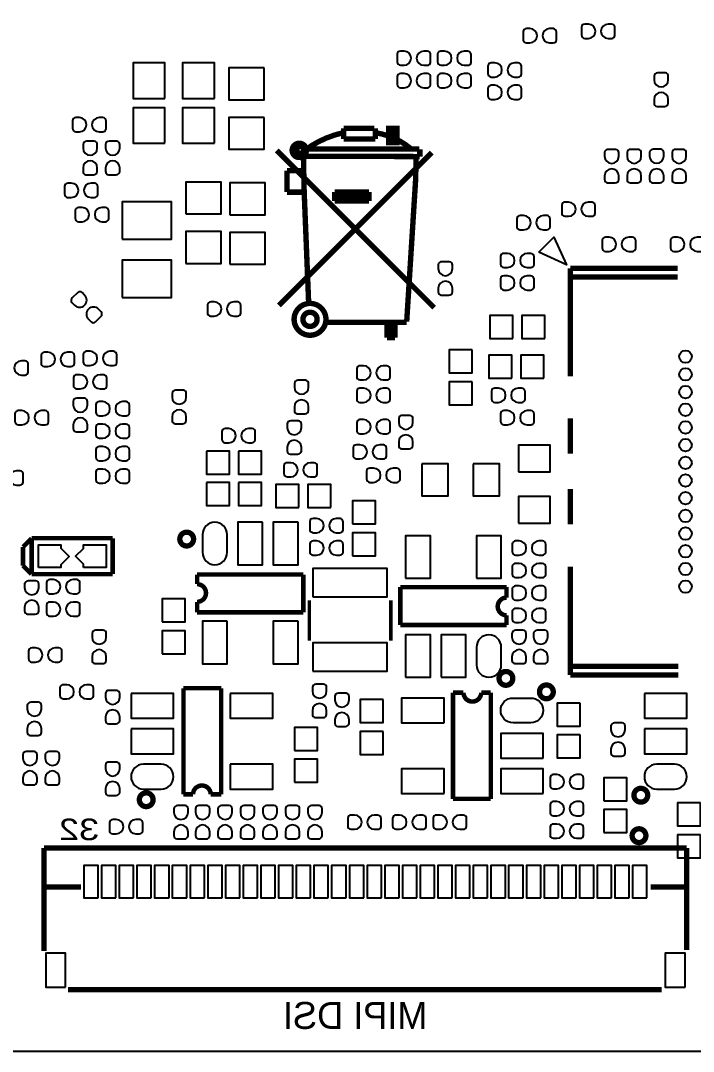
# Model space of a CAD drawing. Extents: x -0.2 to 92.2, y 0 to 62.
# Drawn here: x 40.96 to 59.96, y 0 to 29.13 of the extents above; entities that cross this region are included whole.
import ezdxf

# ---------------------------------------------------------------- set-up
doc = ezdxf.new("R2010")
doc.units = 0
doc.header["$MEASUREMENT"] = 0
for name, color, linetype in [('BG_OUTLINE', 3, 'CONTINUOUS'), ('BG_SILKSCREEN_BOTTOM', 2, 'CONTINUOUS'), ('PG_SILKSCREEN_BOTTOM', 5, 'CONTINUOUS'), ('PIN_SOLDERMASK_BOTTOM', 6, 'CONTINUOUS')]:
    doc.layers.add(name, color=color, linetype=linetype)

msp = doc.modelspace()

# ---------------------------------------------------------------- linework, layer by layer
at = {"layer": 'BG_OUTLINE'}
msp.add_lwpolyline([(90.8303, 0), (1.155, 0, -0.414213), (0, 1.155), (0, 60.6286, -0.414205), (1.3714, 62), (55.2054, 62), (55.2054, 60), (57.0054, 60), (57.0054, 53.674), (56.9081, 53.674, 0.802556), (56.9081, 51.894), (71.1086, 51.894, 0.760425)], format="xyb", dxfattribs=at)
at = {"layer": 'PG_SILKSCREEN_BOTTOM'}
for points, const_width in [([(48.9712, 25.4508, -0.107965), (50.0634, 25.9588)], 0.1524), ([(51.0032, 25.9588, -0.136779), (51.9938, 25.5016)], 0.1524), ([(48.9204, 25.5016), (48.9204, 25.527, 1), (48.768, 25.527), (48.768, 25.4254, 1), (48.8696, 25.4254), (48.8696, 25.4508)], 0.1524), ([(45.9473, 13.2039, -1.000018), (45.9473, 12.704)], 0.127), ([(54.6875, 12.3231, -1.000018), (54.6875, 12.823)], 0.127), ([(53.9709, 10.1359, -1.000018), (53.471, 10.1359)], 0.127), ([(45.8317, 7.2631, -1.000018), (46.3316, 7.2631)], 0.127)]:
    msp.add_lwpolyline(points, format="xyb", dxfattribs=dict(at, const_width=const_width))
for points, const_width in [([(50.9524, 26.0858), (50.0888, 26.0858)], 0.1524), ([(50.0888, 25.781), (50.0888, 26.0858)], 0.1524), ([(50.9778, 25.781), (50.9778, 26.0858)], 0.1524), ([(51.4604, 26.0858), (51.4858, 26.0858), (51.4858, 25.7302)], 0.1524), ([(50.0888, 25.781), (50.9778, 25.781)], 0.1524), ([(48.1965, 25.4635), (52.6415, 21.0185)], 0.1524), ([(48.26, 21.082), (52.578, 25.4)], 0.1524), ([(48.9458, 25.5016), (48.9712, 24.2824)], 0.1524), ([(48.9712, 25.2984), (52.2376, 25.2882)], 0.1524), ([(49.022, 25.5016), (52.2224, 25.5016)], 0.1524), ([(52.131, 25.2882), (52.1208, 24.6634)], 0.1524), ([(52.2376, 25.4889), (52.2376, 25.2882)], 0.1524), ([(48.4886, 24.892), (48.9458, 24.892)], 0.1524), ([(48.4886, 24.2824), (48.4886, 24.892)], 0.1524), ([(52.1208, 24.6634), (51.8668, 20.6248)], 0.1524), ([(48.4886, 24.2824), (48.9712, 24.2824)], 0.1524), ([(48.9712, 24.2824), (49.0982, 21.1328)], 0.1524), ([(49.8348, 24.2824), (49.8348, 24.0284)], 0.1524), ([(49.8348, 24.2824), (50.8, 24.2824)], 0.1524), ([(49.8348, 24.1554), (50.8, 24.1554)], 0.1524), ([(50.8, 24.2824), (50.8, 24.0284)], 0.1524), ([(49.8348, 24.0284), (50.8, 24.0284)], 0.1524), ([(56.492, 22.133), (56.992, 22.133)], 0.152), ([(56.492, 22.133), (56.492, 19.081)], 0.152), ([(56.992, 22.133), (59.517, 22.133)], 0.152), ([(56.492, 21.883), (56.992, 21.883)], 0.152), ([(56.992, 21.883), (59.517, 21.883)], 0.152), ([(51.8668, 20.5994), (49.6062, 20.5994)], 0.1524), ([(51.308, 20.5994), (51.308, 20.1676)], 0.1524), ([(51.435, 20.5994), (51.435, 20.1676)], 0.1524), ([(51.7652, 20.5994), (51.5366, 20.5994)], 0.1524), ([(51.5366, 20.5994), (51.5366, 20.1676)], 0.1524), ([(51.5366, 20.1676), (51.308, 20.1676)], 0.1524), ([(56.492, 17.891), (56.492, 16.891)], 0.15), ([(56.492, 15.891), (56.492, 14.891)], 0.15), ([(41.275, 13.4874), (41.275, 14.5034)], 0.127), ([(41.275, 14.5034), (43.561, 14.5034)], 0.127), ([(43.561, 14.5034), (43.561, 13.4874)], 0.127), ([(41.2679, 14.4955), (41.0281, 14.2555)], 0.127), ([(41.0281, 14.2555), (41.0281, 13.7254)], 0.127), ([(41.0281, 13.7254), (41.2679, 13.4854)], 0.127), ([(56.492, 10.633), (56.492, 13.698)], 0.152), ([(43.561, 13.4874), (41.275, 13.4874)], 0.127), ([(45.9473, 13.4754), (45.9473, 13.2039)], 0.127), ([(48.9471, 13.4754), (45.9473, 13.4754)], 0.127), ([(48.9471, 12.4071), (48.9471, 13.4754)], 0.127), ([(51.6877, 13.1199), (51.6877, 12.0516)], 0.127), ([(54.6875, 13.1199), (51.6877, 13.1199)], 0.127), ([(54.6875, 12.823), (54.6875, 13.1199)], 0.127), ([(45.9473, 12.704), (45.9473, 12.4071)], 0.127), ([(49.1166, 11.6075), (49.1166, 12.7483)], 0.1001), ([(51.4166, 11.6075), (51.4166, 12.7483)], 0.1001), ([(45.9473, 12.4071), (48.9471, 12.4071)], 0.127), ([(54.6875, 12.0516), (54.6875, 12.3231)], 0.127), ([(51.6877, 12.0516), (54.6875, 12.0516)], 0.127), ([(56.492, 10.883), (57.242, 10.883)], 0.152), ([(57.242, 10.883), (59.542, 10.883)], 0.152), ([(56.492, 10.633), (57.242, 10.633)], 0.152), ([(57.242, 10.633), (59.542, 10.633)], 0.152), ([(45.5602, 10.2629), (45.5602, 7.2631)], 0.127), ([(46.6285, 10.2629), (45.5602, 10.2629)], 0.127), ([(46.6285, 7.2631), (46.6285, 10.2629)], 0.127), ([(53.1741, 10.1359), (53.1741, 7.1361)], 0.127), ([(53.471, 10.1359), (53.1741, 10.1359)], 0.127), ([(54.2424, 10.1359), (53.9709, 10.1359)], 0.127), ([(54.2424, 7.1361), (54.2424, 10.1359)], 0.127), ([(45.5602, 7.2631), (45.8317, 7.2631)], 0.127), ([(46.3316, 7.2631), (46.6285, 7.2631)], 0.127), ([(53.1741, 7.1361), (54.2424, 7.1361)], 0.127), ([(41.625, 5.744), (59.775, 5.744)], 0.1524), ([(41.625, 2.8358), (41.625, 5.744)], 0.1524), ([(59.775, 2.8629), (59.775, 5.744)], 0.1524), ([(42.6667, 4.644), (41.625, 4.644)], 0.1524), ([(41.625, 2.8358), (41.625, 4.644)], 0.1524), ([(59.775, 4.644), (58.7554, 4.644)], 0.1524), ([(59.775, 2.8629), (59.775, 4.644)], 0.1524), ([(59.0702, 1.744), (42.2979, 1.744)], 0.1524), ([(59.0702, 1.744), (42.2979, 1.744)], 0.1524)]:
    msp.add_lwpolyline(points, dxfattribs=dict(at, const_width=const_width))
at = {"layer": 'PG_SILKSCREEN_BOTTOM', "const_width": 0.1524}
msp.add_lwpolyline([(51.5874, 26.0858), (51.5874, 25.6794), (51.3588, 25.6794), (51.3588, 26.0858)], close=True, dxfattribs=at)
at = {"layer": 'PG_SILKSCREEN_BOTTOM'}
for points, const_width in [([(49.0322, 25.4635, 1), (48.6308, 25.4635, 1)], 0.1524), ([(49.5859, 20.6883, 1), (48.6867, 20.6883, 1)], 0.1524), ([(49.337, 20.6883, 1), (48.9356, 20.6883, 1)], 0.1524), ([(45.847, 14.478, 1), (45.45787, 14.478, 1)], 0.1501), ([(54.864, 10.541, 1), (54.47487, 10.541, 1)], 0.1501), ([(56.007, 10.16, 1), (55.61787, 10.16, 1)], 0.1501), ([(44.704, 7.112, 1), (44.31487, 7.112, 1)], 0.1501), ([(58.674, 7.239, 1), (58.28487, 7.239, 1)], 0.1501), ([(58.6232, 6.096, 1), (58.23407, 6.096, 1)], 0.1501)]:
    msp.add_lwpolyline(points, format="xyb", close=True, dxfattribs=dict(at, const_width=const_width))
msp.add_lwpolyline([(55.598, 22.584), (56.022, 23.009), (56.376, 22.231)], close=True, dxfattribs=at)
msp.add_lwpolyline([(55.598, 22.584), (56.022, 23.009), (56.376, 22.231)], close=True, dxfattribs=at)
msp.add_lwpolyline([(55.598, 22.584), (56.022, 23.009), (56.376, 22.231)], close=True, dxfattribs=at)
msp.add_lwpolyline([(55.598, 22.584), (56.022, 23.009), (56.376, 22.231)], close=True, dxfattribs=at)
msp.add_lwpolyline([(55.598, 22.584), (56.022, 23.009), (56.376, 22.231)], close=True, dxfattribs=at)
msp.add_lwpolyline([(55.598, 22.584), (56.022, 23.009), (56.376, 22.231)], close=True, dxfattribs=at)
msp.add_lwpolyline([(55.598, 22.584), (56.022, 23.009), (56.376, 22.231)], close=True, dxfattribs=at)
msp.add_lwpolyline([(55.598, 22.584), (56.022, 23.009), (56.376, 22.231)], close=True, dxfattribs=at)
msp.add_lwpolyline([(55.598, 22.584), (56.022, 23.009), (56.376, 22.231)], close=True, dxfattribs=at)
at = {"layer": 'PIN_SOLDERMASK_BOTTOM'}
for points in [[(55.2435, 28.5011), (55.3479, 28.5011, 0.999515), (55.3479, 28.9029), (55.2463, 28.9029, 0.380778), (55.1531, 28.8199), (55.1531, 28.6004, 0.38701)], [(56.0085, 28.9029), (55.9041, 28.9029, 0.999515), (55.9041, 28.5011), (56.0057, 28.5011, 0.380778), (56.0989, 28.5841), (56.0989, 28.8036, 0.38701)], [(56.8945, 28.6281), (56.9989, 28.6281, 0.999515), (56.9989, 29.0299), (56.8973, 29.0299, 0.380778), (56.8041, 28.9469), (56.8041, 28.7274, 0.38701)], [(57.6595, 29.0299), (57.5551, 29.0299, 0.999515), (57.5551, 28.6281), (57.6567, 28.6281, 0.380778), (57.7499, 28.7111), (57.7499, 28.9306, 0.38701)], [(51.6875, 27.8661), (51.7919, 27.8661, 0.999515), (51.7919, 28.2679), (51.6903, 28.2679, 0.380778), (51.5971, 28.1849), (51.5971, 27.9654, 0.38701)], [(52.4525, 28.2679), (52.3481, 28.2679, 0.999515), (52.3481, 27.8661), (52.4497, 27.8661, 0.380778), (52.5429, 27.9491), (52.5429, 28.1686, 0.38701)], [(52.8305, 27.8661), (52.9349, 27.8661, 0.999515), (52.9349, 28.2679), (52.8333, 28.2679, 0.380778), (52.7401, 28.1849), (52.7401, 27.9654, 0.38701)], [(53.5955, 28.2679), (53.4911, 28.2679, 0.999515), (53.4911, 27.8661), (53.5927, 27.8661, 0.380778), (53.6859, 27.9491), (53.6859, 28.1686, 0.38701)], [(54.2529, 27.5359), (54.3573, 27.5359, 0.999515), (54.3573, 27.9377), (54.2557, 27.9377, 0.380778), (54.1625, 27.8547), (54.1625, 27.6352, 0.38701)], [(55.0179, 27.9377), (54.9135, 27.9377, 0.999515), (54.9135, 27.5359), (55.0151, 27.5359, 0.380778), (55.1083, 27.6189), (55.1083, 27.8384, 0.38701)], [(51.6875, 27.2311), (51.7919, 27.2311, 0.999515), (51.7919, 27.6329), (51.6903, 27.6329, 0.380778), (51.5971, 27.5499), (51.5971, 27.3304, 0.38701)], [(52.4525, 27.6329), (52.3481, 27.6329, 0.999515), (52.3481, 27.2311), (52.4497, 27.2311, 0.380778), (52.5429, 27.3141), (52.5429, 27.5336, 0.38701)], [(52.8305, 27.2311), (52.9349, 27.2311, 0.999515), (52.9349, 27.6329), (52.8333, 27.6329, 0.380778), (52.7401, 27.5499), (52.7401, 27.3304, 0.38701)], [(53.5955, 27.6329), (53.4911, 27.6329, 0.999515), (53.4911, 27.2311), (53.5927, 27.2311, 0.380778), (53.6859, 27.3141), (53.6859, 27.5336, 0.38701)], [(58.8541, 27.5605), (58.8541, 27.4561, 0.999515), (59.2559, 27.4561), (59.2559, 27.5577, 0.380778), (59.1729, 27.6509), (58.9534, 27.6509, 0.38701)], [(54.2529, 26.9009), (54.3573, 26.9009, 0.999515), (54.3573, 27.3027), (54.2557, 27.3027, 0.380778), (54.1625, 27.2197), (54.1625, 27.0002, 0.38701)], [(55.0179, 27.3027), (54.9135, 27.3027, 0.999515), (54.9135, 26.9009), (55.0151, 26.9009, 0.380778), (55.1083, 26.9839), (55.1083, 27.2034, 0.38701)], [(59.2559, 26.7955), (59.2559, 26.8999, 0.999515), (58.8541, 26.8999), (58.8541, 26.7983, 0.380778), (58.9371, 26.7051), (59.1566, 26.7051, 0.38701)], [(42.5181, 25.9865), (42.6225, 25.9865, 0.999515), (42.6225, 26.3883), (42.5209, 26.3883, 0.380778), (42.4277, 26.3053), (42.4277, 26.0858, 0.38701)], [(43.2831, 26.3883), (43.1787, 26.3883, 0.999515), (43.1787, 25.9865), (43.2803, 25.9865, 0.380778), (43.3735, 26.0695), (43.3735, 26.289, 0.38701)], [(42.7251, 25.6301), (42.7251, 25.5257, 0.999515), (43.1269, 25.5257), (43.1269, 25.6273, 0.380778), (43.0439, 25.7205), (42.8244, 25.7205, 0.38701)], [(43.3601, 25.6301), (43.3601, 25.5257, 0.999515), (43.7619, 25.5257), (43.7619, 25.6273, 0.380778), (43.6789, 25.7205), (43.4594, 25.7205, 0.38701)], [(57.4571, 25.4015), (57.4571, 25.2971, 0.999515), (57.8589, 25.2971), (57.8589, 25.3987, 0.380778), (57.7759, 25.4919), (57.5564, 25.4919, 0.38701)], [(58.0921, 25.4015), (58.0921, 25.2971, 0.999515), (58.4939, 25.2971), (58.4939, 25.3987, 0.380778), (58.4109, 25.4919), (58.1914, 25.4919, 0.38701)], [(58.7269, 25.4018), (58.7269, 25.2974, 0.999515), (59.1287, 25.2974), (59.1287, 25.399, 0.380778), (59.0457, 25.4922), (58.8262, 25.4922, 0.38701)], [(59.3621, 25.4015), (59.3621, 25.2971, 0.999515), (59.7639, 25.2971), (59.7639, 25.3987, 0.380778), (59.6809, 25.4919), (59.4614, 25.4919, 0.38701)], [(43.1269, 24.8651), (43.1269, 24.9695, 0.999515), (42.7251, 24.9695), (42.7251, 24.8679, 0.380778), (42.8081, 24.7747), (43.0276, 24.7747, 0.38701)], [(43.7619, 24.8651), (43.7619, 24.9695, 0.999515), (43.3601, 24.9695), (43.3601, 24.8679, 0.380778), (43.4431, 24.7747), (43.6626, 24.7747, 0.38701)], [(57.8589, 24.6365), (57.8589, 24.7409, 0.999515), (57.4571, 24.7409), (57.4571, 24.6393, 0.380778), (57.5401, 24.5461), (57.7596, 24.5461, 0.38701)], [(58.4939, 24.6365), (58.4939, 24.7409, 0.999515), (58.0921, 24.7409), (58.0921, 24.6393, 0.380778), (58.1751, 24.5461), (58.3946, 24.5461, 0.38701)], [(59.1287, 24.6368), (59.1287, 24.7412, 0.999515), (58.7269, 24.7412), (58.7269, 24.6396, 0.380778), (58.8099, 24.5464), (59.0294, 24.5464, 0.38701)], [(59.7639, 24.6365), (59.7639, 24.7409, 0.999515), (59.3621, 24.7409), (59.3621, 24.6393, 0.380778), (59.4451, 24.5461), (59.6646, 24.5461, 0.38701)], [(42.2895, 24.1323), (42.3939, 24.1323, 0.999515), (42.3939, 24.5341), (42.2923, 24.5341, 0.380778), (42.1991, 24.4511), (42.1991, 24.2316, 0.38701)], [(43.0545, 24.5341), (42.9501, 24.5341, 0.999515), (42.9501, 24.1323), (43.0517, 24.1323, 0.380778), (43.1449, 24.2153), (43.1449, 24.4348, 0.38701)], [(56.3357, 23.5989), (56.4401, 23.5989, 0.999515), (56.4401, 24.0007), (56.3385, 24.0007, 0.380778), (56.2453, 23.9177), (56.2453, 23.6982, 0.38701)], [(57.1007, 24.0007), (56.9963, 24.0007, 0.999515), (56.9963, 23.5989), (57.0979, 23.5989, 0.380778), (57.1911, 23.6819), (57.1911, 23.9014, 0.38701)], [(42.5943, 23.4465), (42.6987, 23.4465, 0.999515), (42.6987, 23.8483), (42.5971, 23.8483, 0.380778), (42.5039, 23.7653), (42.5039, 23.5458, 0.38701)], [(43.3593, 23.8483), (43.2549, 23.8483, 0.999515), (43.2549, 23.4465), (43.3565, 23.4465, 0.380778), (43.4497, 23.5295), (43.4497, 23.749, 0.38701)], [(55.0657, 23.2179), (55.1701, 23.2179, 0.999515), (55.1701, 23.6197), (55.0685, 23.6197, 0.380778), (54.9753, 23.5367), (54.9753, 23.3172, 0.38701)], [(55.8307, 23.6197), (55.7263, 23.6197, 0.999515), (55.7263, 23.2179), (55.8279, 23.2179, 0.380778), (55.9211, 23.3009), (55.9211, 23.5204, 0.38701)], [(57.4787, 22.6083), (57.5831, 22.6083, 0.999515), (57.5831, 23.0101), (57.4815, 23.0101, 0.380778), (57.3883, 22.9271), (57.3883, 22.7076, 0.38701)], [(58.2437, 23.0101), (58.1393, 23.0101, 0.999515), (58.1393, 22.6083), (58.2409, 22.6083, 0.380778), (58.3341, 22.6913), (58.3341, 22.9108, 0.38701)], [(59.4091, 22.6083), (59.5135, 22.6083, 0.999515), (59.5135, 23.0101), (59.4119, 23.0101, 0.380778), (59.3187, 22.9271), (59.3187, 22.7076, 0.38701)], [(60.1741, 23.0101), (60.0697, 23.0101, 0.999515), (60.0697, 22.6083), (60.1713, 22.6083, 0.380778), (60.2645, 22.6913), (60.2645, 22.9108, 0.38701)], [(54.6085, 22.1511), (54.7129, 22.1511, 0.999515), (54.7129, 22.5529), (54.6113, 22.5529, 0.380778), (54.5181, 22.4699), (54.5181, 22.2504, 0.38701)], [(55.3735, 22.5529), (55.2691, 22.5529, 0.999515), (55.2691, 22.1511), (55.3707, 22.1511, 0.380778), (55.4639, 22.2341), (55.4639, 22.4536, 0.38701)], [(52.7581, 22.2265), (52.7581, 22.1221, 0.999515), (53.1599, 22.1221), (53.1599, 22.2237, 0.380778), (53.0769, 22.3169), (52.8574, 22.3169, 0.38701)], [(54.6085, 21.5161), (54.7129, 21.5161, 0.999515), (54.7129, 21.9179), (54.6113, 21.9179, 0.380778), (54.5181, 21.8349), (54.5181, 21.6154, 0.38701)], [(55.3735, 21.9179), (55.2691, 21.9179, 0.999515), (55.2691, 21.5161), (55.3707, 21.5161, 0.380778), (55.4639, 21.5991), (55.4639, 21.8186, 0.38701)], [(53.1599, 21.4615), (53.1599, 21.5659, 0.999515), (52.7581, 21.5659), (52.7581, 21.4643, 0.380778), (52.8411, 21.3711), (53.0606, 21.3711, 0.38701)], [(42.4119, 21.1596), (42.4857, 21.0858, 0.999717), (42.7698, 21.3699), (42.698, 21.4417, 0.380872), (42.5734, 21.4489), (42.4182, 21.2937, 0.386919)], [(43.2369, 20.9028), (43.1631, 20.9766, 0.999717), (42.879, 20.6925), (42.9508, 20.6207, 0.380872), (43.0754, 20.6135), (43.2306, 20.7687, 0.386919)], [(46.3281, 20.7795), (46.4325, 20.7795, 0.999515), (46.4325, 21.1813), (46.3309, 21.1813, 0.380778), (46.2377, 21.0983), (46.2377, 20.8788, 0.38701)], [(47.0931, 21.1813), (46.9887, 21.1813, 0.999515), (46.9887, 20.7795), (47.0903, 20.7795, 0.380778), (47.1835, 20.8625), (47.1835, 21.082, 0.38701)], [(41.6291, 19.3571), (41.7335, 19.3571, 0.999515), (41.7335, 19.7589), (41.6319, 19.7589, 0.380778), (41.5387, 19.6759), (41.5387, 19.4564, 0.38701)], [(42.3941, 19.7589), (42.2897, 19.7589, 0.999515), (42.2897, 19.3571), (42.3913, 19.3571, 0.380778), (42.4845, 19.4401), (42.4845, 19.6596, 0.38701)], [(42.8229, 19.3825), (42.9273, 19.3825, 0.999515), (42.9273, 19.7843), (42.8257, 19.7843, 0.380778), (42.7325, 19.7013), (42.7325, 19.4818, 0.38701)], [(43.5879, 19.7843), (43.4835, 19.7843, 0.999515), (43.4835, 19.3825), (43.5851, 19.3825, 0.380778), (43.6783, 19.4655), (43.6783, 19.685, 0.38701)], [(41.0888, 19.5143), (40.9844, 19.5143, 0.999515), (40.9844, 19.1125), (41.086, 19.1125, 0.380778), (41.1792, 19.1955), (41.1792, 19.415, 0.38701)], [(50.5442, 18.9759), (50.6486, 18.9759, 0.999515), (50.6486, 19.3777), (50.547, 19.3777, 0.380778), (50.4538, 19.2947), (50.4538, 19.0752, 0.38701)], [(51.3092, 19.3777), (51.2048, 19.3777, 0.999515), (51.2048, 18.9759), (51.3064, 18.9759, 0.380778), (51.3996, 19.0589), (51.3996, 19.2784, 0.38701)], [(42.5435, 18.7221), (42.6479, 18.7221, 0.999515), (42.6479, 19.1239), (42.5463, 19.1239, 0.380778), (42.4531, 19.0409), (42.4531, 18.8214, 0.38701)], [(43.3085, 19.1239), (43.2041, 19.1239, 0.999515), (43.2041, 18.7221), (43.3057, 18.7221, 0.380778), (43.3989, 18.8051), (43.3989, 19.0246, 0.38701)], [(48.6941, 18.8737), (48.6941, 18.7693, 0.999515), (49.0959, 18.7693), (49.0959, 18.8709, 0.380778), (49.0129, 18.9641), (48.7934, 18.9641, 0.38701)], [(45.2397, 18.5943), (45.2397, 18.4899, 0.999515), (45.6415, 18.4899), (45.6415, 18.5915, 0.380778), (45.5585, 18.6847), (45.339, 18.6847, 0.38701)], [(50.5445, 18.3411), (50.6489, 18.3411, 0.999515), (50.6489, 18.7429), (50.5473, 18.7429, 0.380778), (50.4541, 18.6599), (50.4541, 18.4404, 0.38701)], [(51.3095, 18.7429), (51.2051, 18.7429, 0.999515), (51.2051, 18.3411), (51.3067, 18.3411, 0.380778), (51.3999, 18.4241), (51.3999, 18.6436, 0.38701)], [(54.3545, 18.3411), (54.4589, 18.3411, 0.999515), (54.4589, 18.7429), (54.3573, 18.7429, 0.380778), (54.2641, 18.6599), (54.2641, 18.4404, 0.38701)], [(55.1195, 18.7429), (55.0151, 18.7429, 0.999515), (55.0151, 18.3411), (55.1167, 18.3411, 0.380778), (55.2099, 18.4241), (55.2099, 18.6436, 0.38701)], [(42.4457, 18.3657), (42.4457, 18.2613, 0.999515), (42.8475, 18.2613), (42.8475, 18.3629, 0.380778), (42.7645, 18.4561), (42.545, 18.4561, 0.38701)], [(43.1785, 17.9601), (43.2829, 17.9601, 0.999515), (43.2829, 18.3619), (43.1813, 18.3619, 0.380778), (43.0881, 18.2789), (43.0881, 18.0594, 0.38701)], [(43.9435, 18.3619), (43.8391, 18.3619, 0.999515), (43.8391, 17.9601), (43.9407, 17.9601, 0.380778), (44.0339, 18.0431), (44.0339, 18.2626, 0.38701)], [(49.0959, 18.1087), (49.0959, 18.2131, 0.999515), (48.6941, 18.2131), (48.6941, 18.1115, 0.380778), (48.7771, 18.0183), (48.9966, 18.0183, 0.38701)], [(40.8925, 17.7061), (40.9969, 17.7061, 0.999515), (40.9969, 18.1079), (40.8953, 18.1079, 0.380778), (40.8021, 18.0249), (40.8021, 17.8054, 0.38701)], [(41.6575, 18.1079), (41.5531, 18.1079, 0.999515), (41.5531, 17.7061), (41.6547, 17.7061, 0.380778), (41.7479, 17.7891), (41.7479, 18.0086, 0.38701)], [(45.6415, 17.8293), (45.6415, 17.9337, 0.999515), (45.2397, 17.9337), (45.2397, 17.8321, 0.380778), (45.3227, 17.7389), (45.5422, 17.7389, 0.38701)], [(54.6085, 17.7061), (54.7129, 17.7061, 0.999515), (54.7129, 18.1079), (54.6113, 18.1079, 0.380778), (54.5181, 18.0249), (54.5181, 17.8054, 0.38701)], [(55.3735, 18.1079), (55.2691, 18.1079, 0.999515), (55.2691, 17.7061), (55.3707, 17.7061, 0.380778), (55.4639, 17.7891), (55.4639, 18.0086, 0.38701)], [(42.8475, 17.6007), (42.8475, 17.7051, 0.999515), (42.4457, 17.7051), (42.4457, 17.6035, 0.380778), (42.5287, 17.5103), (42.7482, 17.5103, 0.38701)], [(48.4909, 17.7307), (48.4909, 17.6263, 0.999515), (48.8927, 17.6263), (48.8927, 17.7279, 0.380778), (48.8097, 17.8211), (48.5902, 17.8211, 0.38701)], [(50.5448, 17.4523), (50.6492, 17.4523, 0.999515), (50.6492, 17.8541), (50.5476, 17.8541, 0.380778), (50.4544, 17.7711), (50.4544, 17.5516, 0.38701)], [(51.3098, 17.8541), (51.2054, 17.8541, 0.999515), (51.2054, 17.4523), (51.307, 17.4523, 0.380778), (51.4002, 17.5353), (51.4002, 17.7548, 0.38701)], [(51.6405, 17.8831), (51.6405, 17.7787, 0.999515), (52.0423, 17.7787), (52.0423, 17.8803, 0.380778), (51.9593, 17.9735), (51.7398, 17.9735, 0.38701)], [(43.1785, 17.3251), (43.2829, 17.3251, 0.999515), (43.2829, 17.7269), (43.1813, 17.7269, 0.380778), (43.0881, 17.6439), (43.0881, 17.4244, 0.38701)], [(43.9435, 17.7269), (43.8391, 17.7269, 0.999515), (43.8391, 17.3251), (43.9407, 17.3251, 0.380778), (44.0339, 17.4081), (44.0339, 17.6276, 0.38701)], [(46.7345, 17.1981), (46.8389, 17.1981, 0.999515), (46.8389, 17.5999), (46.7373, 17.5999, 0.380778), (46.6441, 17.5169), (46.6441, 17.2974, 0.38701)], [(47.4995, 17.5999), (47.3951, 17.5999, 0.999515), (47.3951, 17.1981), (47.4967, 17.1981, 0.380778), (47.5899, 17.2811), (47.5899, 17.5006, 0.38701)], [(48.8927, 16.9657), (48.8927, 17.0701, 0.999515), (48.4909, 17.0701), (48.4909, 16.9685, 0.380778), (48.5739, 16.8753), (48.7934, 16.8753, 0.38701)], [(52.0423, 17.1181), (52.0423, 17.2225, 0.999515), (51.6405, 17.2225), (51.6405, 17.1209, 0.380778), (51.7235, 17.0277), (51.943, 17.0277, 0.38701)], [(43.1785, 16.6901), (43.2829, 16.6901, 0.999515), (43.2829, 17.0919), (43.1813, 17.0919, 0.380778), (43.0881, 17.0089), (43.0881, 16.7894, 0.38701)], [(43.9435, 17.0919), (43.8391, 17.0919, 0.999515), (43.8391, 16.6901), (43.9407, 16.6901, 0.380778), (44.0339, 16.7731), (44.0339, 16.9926, 0.38701)], [(50.4429, 16.7409), (50.5473, 16.7409, 0.999515), (50.5473, 17.1427), (50.4457, 17.1427, 0.380778), (50.3525, 17.0597), (50.3525, 16.8402, 0.38701)], [(51.2079, 17.1427), (51.1035, 17.1427, 0.999515), (51.1035, 16.7409), (51.2051, 16.7409, 0.380778), (51.2983, 16.8239), (51.2983, 17.0434, 0.38701)], [(48.4871, 16.2329), (48.5915, 16.2329, 0.999515), (48.5915, 16.6347), (48.4899, 16.6347, 0.380778), (48.3967, 16.5517), (48.3967, 16.3322, 0.38701)], [(49.2521, 16.6347), (49.1477, 16.6347, 0.999515), (49.1477, 16.2329), (49.2493, 16.2329, 0.380778), (49.3425, 16.3159), (49.3425, 16.5354, 0.38701)], [(40.9463, 16.4061), (40.8419, 16.4061, 0.999515), (40.8419, 16.0043), (40.9435, 16.0043, 0.380778), (41.0367, 16.0873), (41.0367, 16.3068, 0.38701)], [(43.1785, 16.0551), (43.2829, 16.0551, 0.999515), (43.2829, 16.4569), (43.1813, 16.4569, 0.380778), (43.0881, 16.3739), (43.0881, 16.1544, 0.38701)], [(43.9435, 16.4569), (43.8391, 16.4569, 0.999515), (43.8391, 16.0551), (43.9407, 16.0551, 0.380778), (44.0339, 16.1381), (44.0339, 16.3576, 0.38701)], [(50.8239, 16.0805), (50.9283, 16.0805, 0.999515), (50.9283, 16.4823), (50.8267, 16.4823, 0.380778), (50.7335, 16.3993), (50.7335, 16.1798, 0.38701)], [(51.5889, 16.4823), (51.4845, 16.4823, 0.999515), (51.4845, 16.0805), (51.5861, 16.0805, 0.380778), (51.6793, 16.1635), (51.6793, 16.383, 0.38701)], [(46.7972, 14.10405), (46.7972, 14.60395, 1), (46.0972, 14.60395), (46.0972, 14.10405, 1)], [(49.2186, 14.6581), (49.323, 14.6581, 0.999515), (49.323, 15.0599), (49.2214, 15.0599, 0.380778), (49.1282, 14.9769), (49.1282, 14.7574, 0.38701)], [(49.9836, 15.0599), (49.8792, 15.0599, 0.999515), (49.8792, 14.6581), (49.9808, 14.6581, 0.380778), (50.074, 14.7411), (50.074, 14.9606, 0.38701)], [(49.2189, 14.0233), (49.3233, 14.0233, 0.999515), (49.3233, 14.4251), (49.2217, 14.4251, 0.380778), (49.1285, 14.3421), (49.1285, 14.1226, 0.38701)], [(49.9839, 14.4251), (49.8795, 14.4251, 0.999515), (49.8795, 14.0233), (49.9811, 14.0233, 0.380778), (50.0743, 14.1063), (50.0743, 14.3258, 0.38701)], [(54.9384, 14.0229), (55.0428, 14.0229, 0.999515), (55.0428, 14.4247), (54.9412, 14.4247, 0.380778), (54.848, 14.3417), (54.848, 14.1222, 0.38701)], [(55.7034, 14.4247), (55.599, 14.4247, 0.999515), (55.599, 14.0229), (55.7006, 14.0229, 0.380778), (55.7938, 14.1059), (55.7938, 14.3254, 0.38701)], [(54.9387, 13.3881), (55.0431, 13.3881, 0.999515), (55.0431, 13.7899), (54.9415, 13.7899, 0.380778), (54.8483, 13.7069), (54.8483, 13.4874, 0.38701)], [(55.7037, 13.7899), (55.5993, 13.7899, 0.999515), (55.5993, 13.3881), (55.7009, 13.3881, 0.380778), (55.7941, 13.4711), (55.7941, 13.6906, 0.38701)], [(41.0741, 13.2095), (41.0741, 13.1051, 0.999515), (41.4759, 13.1051), (41.4759, 13.2067, 0.380778), (41.3929, 13.2999), (41.1734, 13.2999, 0.38701)], [(41.7815, 12.9309), (41.8859, 12.9309, 0.999515), (41.8859, 13.3327), (41.7843, 13.3327, 0.380778), (41.6911, 13.2497), (41.6911, 13.0302, 0.38701)], [(42.5465, 13.3327), (42.4421, 13.3327, 0.999515), (42.4421, 12.9309), (42.5437, 12.9309, 0.380778), (42.6369, 13.0139), (42.6369, 13.2334, 0.38701)], [(54.9387, 12.7531), (55.0431, 12.7531, 0.999515), (55.0431, 13.1549), (54.9415, 13.1549, 0.380778), (54.8483, 13.0719), (54.8483, 12.8524, 0.38701)], [(55.7037, 13.1549), (55.5993, 13.1549, 0.999515), (55.5993, 12.7531), (55.7009, 12.7531, 0.380778), (55.7941, 12.8361), (55.7941, 13.0556, 0.38701)], [(41.4759, 12.4445), (41.4759, 12.5489, 0.999515), (41.0741, 12.5489), (41.0741, 12.4473, 0.380778), (41.1571, 12.3541), (41.3766, 12.3541, 0.38701)], [(41.7815, 12.2959), (41.8859, 12.2959, 0.999515), (41.8859, 12.6977), (41.7843, 12.6977, 0.380778), (41.6911, 12.6147), (41.6911, 12.3952, 0.38701)], [(42.5465, 12.6977), (42.4421, 12.6977, 0.999515), (42.4421, 12.2959), (42.5437, 12.2959, 0.380778), (42.6369, 12.3789), (42.6369, 12.5984, 0.38701)], [(54.9387, 12.1181), (55.0431, 12.1181, 0.999515), (55.0431, 12.5199), (54.9415, 12.5199, 0.380778), (54.8483, 12.4369), (54.8483, 12.2174, 0.38701)], [(55.7037, 12.5199), (55.5993, 12.5199, 0.999515), (55.5993, 12.1181), (55.7009, 12.1181, 0.380778), (55.7941, 12.2011), (55.7941, 12.4206, 0.38701)], [(42.9791, 11.8125), (42.9791, 11.7081, 0.999515), (43.3809, 11.7081), (43.3809, 11.8097, 0.380778), (43.2979, 11.9029), (43.0784, 11.9029, 0.38701)], [(53.8376, 11.42295), (53.8376, 10.92305, 1), (54.5376, 10.92305), (54.5376, 11.42295, 1)], [(54.8409, 11.8125), (54.8409, 11.7081, 0.999515), (55.2427, 11.7081), (55.2427, 11.8097, 0.380778), (55.1597, 11.9029), (54.9402, 11.9029, 0.38701)], [(55.4505, 11.8125), (55.4505, 11.7081, 0.999515), (55.8523, 11.7081), (55.8523, 11.8097, 0.380778), (55.7693, 11.9029), (55.5498, 11.9029, 0.38701)], [(41.2735, 11.0005), (41.3779, 11.0005, 0.999515), (41.3779, 11.4023), (41.2763, 11.4023, 0.380778), (41.1831, 11.3193), (41.1831, 11.0998, 0.38701)], [(42.0385, 11.4023), (41.9341, 11.4023, 0.999515), (41.9341, 11.0005), (42.0357, 11.0005, 0.380778), (42.1289, 11.0835), (42.1289, 11.303, 0.38701)], [(43.3809, 11.0475), (43.3809, 11.1519, 0.999515), (42.9791, 11.1519), (42.9791, 11.0503, 0.380778), (43.0621, 10.9571), (43.2816, 10.9571, 0.38701)], [(55.2427, 11.0475), (55.2427, 11.1519, 0.999515), (54.8409, 11.1519), (54.8409, 11.0503, 0.380778), (54.9239, 10.9571), (55.1434, 10.9571, 0.38701)], [(55.8523, 11.0475), (55.8523, 11.1519, 0.999515), (55.4505, 11.1519), (55.4505, 11.0503, 0.380778), (55.5335, 10.9571), (55.753, 10.9571, 0.38701)], [(42.1625, 9.9591), (42.2669, 9.9591, 0.999515), (42.2669, 10.3609), (42.1653, 10.3609, 0.380778), (42.0721, 10.2779), (42.0721, 10.0584, 0.38701)], [(42.9275, 10.3609), (42.8231, 10.3609, 0.999515), (42.8231, 9.9591), (42.9247, 9.9591, 0.380778), (43.0179, 10.0421), (43.0179, 10.2616, 0.38701)], [(43.3601, 10.1107), (43.3601, 10.0063, 0.999515), (43.7619, 10.0063), (43.7619, 10.1079, 0.380778), (43.6789, 10.2011), (43.4594, 10.2011, 0.38701)], [(49.2021, 10.2885), (49.2021, 10.1841, 0.999515), (49.6039, 10.1841), (49.6039, 10.2857, 0.380778), (49.5209, 10.3789), (49.3014, 10.3789, 0.38701)], [(49.8371, 10.0345), (49.8371, 9.9301, 0.999515), (50.2389, 9.9301), (50.2389, 10.0317, 0.380778), (50.1559, 10.1249), (49.9364, 10.1249, 0.38701)], [(55.37095, 9.286), (54.87105, 9.286, -1), (54.87105, 9.986), (55.37095, 9.986, -1)], [(41.1503, 9.7805), (41.1503, 9.6761, 0.999515), (41.5521, 9.6761), (41.5521, 9.7777, 0.380778), (41.4691, 9.8709), (41.2496, 9.8709, 0.38701)], [(43.7619, 9.3457), (43.7619, 9.4501, 0.999515), (43.3601, 9.4501), (43.3601, 9.3485, 0.380778), (43.4431, 9.2553), (43.6626, 9.2553, 0.38701)], [(49.6039, 9.5235), (49.6039, 9.6279, 0.999515), (49.2021, 9.6279), (49.2021, 9.5263, 0.380778), (49.2851, 9.4331), (49.5046, 9.4331, 0.38701)], [(50.2389, 9.2695), (50.2389, 9.3739, 0.999515), (49.8371, 9.3739), (49.8371, 9.2723, 0.380778), (49.9201, 9.1791), (50.1396, 9.1791, 0.38701)], [(41.5521, 9.0155), (41.5521, 9.1199, 0.999515), (41.1503, 9.1199), (41.1503, 9.0183, 0.380778), (41.2333, 8.9251), (41.4528, 8.9251, 0.38701)], [(57.6349, 9.1963), (57.6349, 9.0919, 0.999515), (58.0367, 9.0919), (58.0367, 9.1935, 0.380778), (57.9537, 9.2867), (57.7342, 9.2867, 0.38701)], [(41.0233, 8.3835), (41.0233, 8.2791, 0.999515), (41.4251, 8.2791), (41.4251, 8.3807, 0.380778), (41.3421, 8.4739), (41.1226, 8.4739, 0.38701)], [(41.6583, 8.3835), (41.6583, 8.2791, 0.999515), (42.0601, 8.2791), (42.0601, 8.3807, 0.380778), (41.9771, 8.4739), (41.7576, 8.4739, 0.38701)], [(58.0367, 8.4313), (58.0367, 8.5357, 0.999515), (57.6349, 8.5357), (57.6349, 8.4341, 0.380778), (57.7179, 8.3409), (57.9374, 8.3409, 0.38701)], [(43.3601, 8.0873), (43.3601, 7.9829, 0.999515), (43.7619, 7.9829), (43.7619, 8.0845, 0.380778), (43.6789, 8.1777), (43.4594, 8.1777, 0.38701)], [(41.4251, 7.6185), (41.4251, 7.7229, 0.999515), (41.0233, 7.7229), (41.0233, 7.6213, 0.380778), (41.1063, 7.5281), (41.3258, 7.5281, 0.38701)], [(42.0601, 7.6185), (42.0601, 7.7229, 0.999515), (41.6583, 7.7229), (41.6583, 7.6213, 0.380778), (41.7413, 7.5281), (41.9608, 7.5281, 0.38701)], [(44.93155, 8.113), (44.43165, 8.113, 1), (44.43165, 7.413), (44.93155, 7.413, 1)], [(59.42895, 8.113), (58.92905, 8.113, 1), (58.92905, 7.413), (59.42895, 7.413, 1)], [(43.7619, 7.3223), (43.7619, 7.4267, 0.999515), (43.3601, 7.4267), (43.3601, 7.3251, 0.380778), (43.4431, 7.2319), (43.6626, 7.2319, 0.38701)], [(56.0055, 7.4191), (56.1099, 7.4191, 0.999515), (56.1099, 7.8209), (56.0083, 7.8209, 0.380778), (55.9151, 7.7379), (55.9151, 7.5184, 0.38701)], [(56.7705, 7.8209), (56.6661, 7.8209, 0.999515), (56.6661, 7.4191), (56.7677, 7.4191, 0.380778), (56.8609, 7.5021), (56.8609, 7.7216, 0.38701)], [(56.0055, 6.6571), (56.1099, 6.6571, 0.999515), (56.1099, 7.0589), (56.0083, 7.0589, 0.380778), (55.9151, 6.9759), (55.9151, 6.7564, 0.38701)], [(56.7705, 7.0589), (56.6661, 7.0589, 0.999515), (56.6661, 6.6571), (56.7677, 6.6571, 0.380778), (56.8609, 6.7401), (56.8609, 6.9596, 0.38701)], [(45.2905, 6.8595), (45.2905, 6.7551, 0.999515), (45.6923, 6.7551), (45.6923, 6.8567, 0.380778), (45.6093, 6.9499), (45.3898, 6.9499, 0.38701)], [(45.9001, 6.8595), (45.9001, 6.7551, 0.999515), (46.3019, 6.7551), (46.3019, 6.8567, 0.380778), (46.2189, 6.9499), (45.9994, 6.9499, 0.38701)], [(46.5351, 6.8595), (46.5351, 6.7551, 0.999515), (46.9369, 6.7551), (46.9369, 6.8567, 0.380778), (46.8539, 6.9499), (46.6344, 6.9499, 0.38701)], [(47.1701, 6.8595), (47.1701, 6.7551, 0.999515), (47.5719, 6.7551), (47.5719, 6.8567, 0.380778), (47.4889, 6.9499), (47.2694, 6.9499, 0.38701)], [(47.8051, 6.8595), (47.8051, 6.7551, 0.999515), (48.2069, 6.7551), (48.2069, 6.8567, 0.380778), (48.1239, 6.9499), (47.9044, 6.9499, 0.38701)], [(48.4399, 6.8598), (48.4399, 6.7554, 0.999515), (48.8417, 6.7554), (48.8417, 6.857, 0.380778), (48.7587, 6.9502), (48.5392, 6.9502, 0.38701)], [(49.0751, 6.8595), (49.0751, 6.7551, 0.999515), (49.4769, 6.7551), (49.4769, 6.8567, 0.380778), (49.3939, 6.9499), (49.1744, 6.9499, 0.38701)], [(43.5595, 6.1491), (43.6639, 6.1491, 0.999515), (43.6639, 6.5509), (43.5623, 6.5509, 0.380778), (43.4691, 6.4679), (43.4691, 6.2484, 0.38701)], [(44.3245, 6.5509), (44.2201, 6.5509, 0.999515), (44.2201, 6.1491), (44.3217, 6.1491, 0.380778), (44.4149, 6.2321), (44.4149, 6.4516, 0.38701)], [(50.2905, 6.2761), (50.3949, 6.2761, 0.999515), (50.3949, 6.6779), (50.2933, 6.6779, 0.380778), (50.2001, 6.5949), (50.2001, 6.3754, 0.38701)], [(51.0555, 6.6779), (50.9511, 6.6779, 0.999515), (50.9511, 6.2761), (51.0527, 6.2761, 0.380778), (51.1459, 6.3591), (51.1459, 6.5786, 0.38701)], [(51.5605, 6.2761), (51.6649, 6.2761, 0.999515), (51.6649, 6.6779), (51.5633, 6.6779, 0.380778), (51.4701, 6.5949), (51.4701, 6.3754, 0.38701)], [(52.3255, 6.6779), (52.2211, 6.6779, 0.999515), (52.2211, 6.2761), (52.3227, 6.2761, 0.380778), (52.4159, 6.3591), (52.4159, 6.5786, 0.38701)], [(52.7035, 6.2761), (52.8079, 6.2761, 0.999515), (52.8079, 6.6779), (52.7063, 6.6779, 0.380778), (52.6131, 6.5949), (52.6131, 6.3754, 0.38701)], [(53.4685, 6.6779), (53.3641, 6.6779, 0.999515), (53.3641, 6.2761), (53.4657, 6.2761, 0.380778), (53.5589, 6.3591), (53.5589, 6.5786, 0.38701)], [(56.0055, 6.0221), (56.1099, 6.0221, 0.999515), (56.1099, 6.4239), (56.0083, 6.4239, 0.380778), (55.9151, 6.3409), (55.9151, 6.1214, 0.38701)], [(56.7705, 6.4239), (56.6661, 6.4239, 0.999515), (56.6661, 6.0221), (56.7677, 6.0221, 0.380778), (56.8609, 6.1051), (56.8609, 6.3246, 0.38701)], [(45.6923, 6.0945), (45.6923, 6.1989, 0.999515), (45.2905, 6.1989), (45.2905, 6.0973, 0.380778), (45.3735, 6.0041), (45.593, 6.0041, 0.38701)], [(46.3019, 6.0945), (46.3019, 6.1989, 0.999515), (45.9001, 6.1989), (45.9001, 6.0973, 0.380778), (45.9831, 6.0041), (46.2026, 6.0041, 0.38701)], [(46.9369, 6.0945), (46.9369, 6.1989, 0.999515), (46.5351, 6.1989), (46.5351, 6.0973, 0.380778), (46.6181, 6.0041), (46.8376, 6.0041, 0.38701)], [(47.5719, 6.0945), (47.5719, 6.1989, 0.999515), (47.1701, 6.1989), (47.1701, 6.0973, 0.380778), (47.2531, 6.0041), (47.4726, 6.0041, 0.38701)], [(48.2069, 6.0945), (48.2069, 6.1989, 0.999515), (47.8051, 6.1989), (47.8051, 6.0973, 0.380778), (47.8881, 6.0041), (48.1076, 6.0041, 0.38701)], [(48.8417, 6.0948), (48.8417, 6.1992, 0.999515), (48.4399, 6.1992), (48.4399, 6.0976, 0.380778), (48.5229, 6.0044), (48.7424, 6.0044, 0.38701)], [(49.4769, 6.0945), (49.4769, 6.1989, 0.999515), (49.0751, 6.1989), (49.0751, 6.0973, 0.380778), (49.1581, 6.0041), (49.3776, 6.0041, 0.38701)]]:
    msp.add_lwpolyline(points, format="xyb", close=True, dxfattribs=at)
for points in [[(45.0382, 26.932), (45.0382, 27.932), (44.1383, 27.932), (44.1383, 26.932)], [(46.4382, 26.932), (46.4382, 27.932), (45.5383, 27.932), (45.5383, 26.932)], [(47.8456, 27.79455), (46.8456, 27.79455), (46.8456, 26.89465), (47.8456, 26.89465)], [(45.0382, 25.662), (45.0382, 26.662), (44.1383, 26.662), (44.1383, 25.662)], [(46.4382, 25.662), (46.4382, 26.662), (45.5383, 26.662), (45.5383, 25.662)], [(47.8456, 26.39455), (46.8456, 26.39455), (46.8456, 25.49465), (47.8456, 25.49465)], [(45.6264, 23.66885), (46.6264, 23.66885), (46.6264, 24.56875), (45.6264, 24.56875)], [(46.871, 23.64345), (47.871, 23.64345), (47.871, 24.54335), (46.871, 24.54335)], [(43.8262, 22.9568), (45.2262, 22.9568), (45.2262, 24.0068), (43.8262, 24.0068)], [(45.6264, 22.26885), (46.6264, 22.26885), (46.6264, 23.16875), (45.6264, 23.16875)], [(46.871, 22.24345), (47.871, 22.24345), (47.871, 23.14335), (46.871, 23.14335)], [(43.8262, 21.3068), (45.2262, 21.3068), (45.2262, 22.3568), (43.8262, 22.3568)], [(54.8659, 20.1474), (54.8659, 20.7974), (54.2159, 20.7974), (54.2159, 20.1474)], [(55.7661, 20.1474), (55.7661, 20.7974), (55.1161, 20.7974), (55.1161, 20.1474)], [(53.7158, 19.8251), (53.0658, 19.8251), (53.0658, 19.1751), (53.7158, 19.1751)], [(54.8405, 19.0298), (54.8405, 19.6798), (54.1905, 19.6798), (54.1905, 19.0298)], [(55.7407, 19.0298), (55.7407, 19.6798), (55.0907, 19.6798), (55.0907, 19.0298)], [(53.7158, 18.9249), (53.0658, 18.9249), (53.0658, 18.2749), (53.7158, 18.2749)], [(46.2149, 16.962), (46.2149, 16.312), (46.8649, 16.312), (46.8649, 16.962)], [(47.1151, 16.962), (47.1151, 16.312), (47.7651, 16.312), (47.7651, 16.962)], [(55.02365, 16.37725), (55.92355, 16.37725), (55.92355, 17.12735), (55.02365, 17.12735)], [(52.29085, 16.60435), (52.29085, 15.70445), (53.04095, 15.70445), (53.04095, 16.60435)], [(53.74065, 16.60435), (53.74065, 15.70445), (54.49075, 15.70445), (54.49075, 16.60435)], [(46.2149, 16.073), (46.2149, 15.423), (46.8649, 15.423), (46.8649, 16.073)], [(47.1151, 16.073), (47.1151, 15.423), (47.7651, 15.423), (47.7651, 16.073)], [(48.8207, 15.3722), (48.8207, 16.0222), (48.1707, 16.0222), (48.1707, 15.3722)], [(49.7209, 15.3722), (49.7209, 16.0222), (49.0709, 16.0222), (49.0709, 15.3722)], [(50.3328, 14.9079), (50.9828, 14.9079), (50.9828, 15.5579), (50.3328, 15.5579)], [(55.02365, 14.92745), (55.92355, 14.92745), (55.92355, 15.67755), (55.02365, 15.67755)], [(47.7972, 14.95395), (47.0972, 14.95395), (47.0972, 13.75405), (47.7972, 13.75405)], [(48.7972, 14.95395), (48.0972, 14.95395), (48.0972, 13.75405), (48.7972, 13.75405)], [(50.3328, 14.0077), (50.9828, 14.0077), (50.9828, 14.6577), (50.3328, 14.6577)], [(51.8376, 13.37315), (52.5376, 13.37315), (52.5376, 14.57305), (51.8376, 14.57305)], [(53.8376, 13.37315), (54.5376, 13.37315), (54.5376, 14.57305), (53.8376, 14.57305)], [(41.4674, 13.6761), (41.4674, 14.3121), (42.1009, 14.3121), (42.1009, 14.228), (42.1009, 14.2232), (42.3358, 13.9882), (42.1009, 13.7533), (42.1009, 13.7487), (42.1009, 13.6761)], [(42.7398, 13.6755), (42.7398, 13.7644), (42.7398, 13.7682), (42.5166, 13.9918), (42.7398, 14.215), (42.7398, 14.2445), (42.7398, 14.3118), (43.3766, 14.3118), (43.3766, 13.6755)], [(49.21655, 12.84195), (51.31665, 12.84195), (51.31665, 13.64205), (49.21655, 13.64205)], [(44.9632, 12.1393), (45.6132, 12.1393), (45.6132, 12.7893), (44.9632, 12.7893)], [(46.7972, 12.15385), (46.0972, 12.15385), (46.0972, 10.95395), (46.7972, 10.95395)], [(48.7972, 12.15385), (48.0972, 12.15385), (48.0972, 10.95395), (48.7972, 10.95395)], [(44.9632, 11.2391), (45.6132, 11.2391), (45.6132, 11.8891), (44.9632, 11.8891)], [(51.8376, 10.57305), (52.5376, 10.57305), (52.5376, 11.77295), (51.8376, 11.77295)], [(52.8376, 10.57305), (53.5376, 10.57305), (53.5376, 11.77295), (52.8376, 11.77295)], [(49.21655, 10.74195), (51.31665, 10.74195), (51.31665, 11.54205), (49.21655, 11.54205)], [(44.08165, 10.113), (44.08165, 9.413), (45.28155, 9.413), (45.28155, 10.113)], [(46.88175, 10.113), (46.88175, 9.413), (48.08165, 9.413), (48.08165, 10.113)], [(51.2012, 9.9445), (50.5512, 9.9445), (50.5512, 9.2945), (51.2012, 9.2945)], [(52.9209, 9.286), (52.9209, 9.986), (51.721, 9.986), (51.721, 9.286)], [(58.57905, 10.113), (58.57905, 9.413), (59.77895, 9.413), (59.77895, 10.113)], [(56.7638, 9.8429), (56.1138, 9.8429), (56.1138, 9.1929), (56.7638, 9.1929)], [(44.08165, 9.113), (44.08165, 8.413), (45.28155, 8.413), (45.28155, 9.113)], [(48.697, 8.5071), (49.347, 8.5071), (49.347, 9.1571), (48.697, 9.1571)], [(51.2012, 9.0443), (50.5512, 9.0443), (50.5512, 8.3943), (51.2012, 8.3943)], [(58.57905, 9.113), (58.57905, 8.413), (59.77895, 8.413), (59.77895, 9.113)], [(55.721, 8.286), (55.721, 8.986), (54.5211, 8.986), (54.5211, 8.286)], [(56.7638, 8.9427), (56.1138, 8.9427), (56.1138, 8.2927), (56.7638, 8.2927)], [(48.697, 7.6069), (49.347, 7.6069), (49.347, 8.2569), (48.697, 8.2569)], [(46.88175, 8.113), (46.88175, 7.413), (48.08165, 7.413), (48.08165, 8.113)], [(52.9209, 7.286), (52.9209, 7.986), (51.721, 7.986), (51.721, 7.286)], [(55.721, 7.286), (55.721, 7.986), (54.5211, 7.986), (54.5211, 7.286)], [(57.4346, 7.0847), (58.0846, 7.0847), (58.0846, 7.7347), (57.4346, 7.7347)], [(60.1674, 7.0235), (59.5174, 7.0235), (59.5174, 6.3735), (60.1674, 6.3735)], [(57.4346, 6.1845), (58.0846, 6.1845), (58.0846, 6.8345), (57.4346, 6.8345)], [(60.1674, 6.1233), (59.5174, 6.1233), (59.5174, 5.4733), (60.1674, 5.4733)], [(43.1532, 4.3368), (43.1532, 5.2512), (42.7468, 5.2512), (42.7468, 4.3368)], [(43.6532, 4.3368), (43.6532, 5.2512), (43.2468, 5.2512), (43.2468, 4.3368)], [(44.1532, 4.3368), (44.1532, 5.2512), (43.7468, 5.2512), (43.7468, 4.3368)], [(44.6532, 4.3368), (44.6532, 5.2512), (44.2468, 5.2512), (44.2468, 4.3368)], [(45.1532, 4.3368), (45.1532, 5.2512), (44.7468, 5.2512), (44.7468, 4.3368)], [(45.6532, 4.3368), (45.6532, 5.2512), (45.2468, 5.2512), (45.2468, 4.3368)], [(46.1532, 4.3368), (46.1532, 5.2512), (45.7468, 5.2512), (45.7468, 4.3368)], [(46.6532, 4.3368), (46.6532, 5.2512), (46.2468, 5.2512), (46.2468, 4.3368)], [(47.1532, 4.3368), (47.1532, 5.2512), (46.7468, 5.2512), (46.7468, 4.3368)], [(47.6532, 4.3368), (47.6532, 5.2512), (47.2468, 5.2512), (47.2468, 4.3368)], [(48.1532, 4.3368), (48.1532, 5.2512), (47.7468, 5.2512), (47.7468, 4.3368)], [(48.6532, 4.3368), (48.6532, 5.2512), (48.2468, 5.2512), (48.2468, 4.3368)], [(49.1532, 4.3368), (49.1532, 5.2512), (48.7468, 5.2512), (48.7468, 4.3368)], [(49.6532, 4.3368), (49.6532, 5.2512), (49.2468, 5.2512), (49.2468, 4.3368)], [(50.1532, 4.3368), (50.1532, 5.2512), (49.7468, 5.2512), (49.7468, 4.3368)], [(50.6532, 4.3368), (50.6532, 5.2512), (50.2468, 5.2512), (50.2468, 4.3368)], [(51.1532, 4.3368), (51.1532, 5.2512), (50.7468, 5.2512), (50.7468, 4.3368)], [(51.6532, 4.3368), (51.6532, 5.2512), (51.2468, 5.2512), (51.2468, 4.3368)], [(52.1532, 4.3368), (52.1532, 5.2512), (51.7468, 5.2512), (51.7468, 4.3368)], [(52.6532, 4.3368), (52.6532, 5.2512), (52.2468, 5.2512), (52.2468, 4.3368)], [(53.1532, 4.3368), (53.1532, 5.2512), (52.7468, 5.2512), (52.7468, 4.3368)], [(53.6532, 4.3368), (53.6532, 5.2512), (53.2468, 5.2512), (53.2468, 4.3368)], [(54.1532, 4.3368), (54.1532, 5.2512), (53.7468, 5.2512), (53.7468, 4.3368)], [(54.6532, 4.3368), (54.6532, 5.2512), (54.2468, 5.2512), (54.2468, 4.3368)], [(55.1532, 4.3368), (55.1532, 5.2512), (54.7468, 5.2512), (54.7468, 4.3368)], [(55.6532, 4.3368), (55.6532, 5.2512), (55.2468, 5.2512), (55.2468, 4.3368)], [(56.1532, 4.3368), (56.1532, 5.2512), (55.7468, 5.2512), (55.7468, 4.3368)], [(56.6532, 4.3368), (56.6532, 5.2512), (56.2468, 5.2512), (56.2468, 4.3368)], [(57.1532, 4.3368), (57.1532, 5.2512), (56.7468, 5.2512), (56.7468, 4.3368)], [(57.6532, 4.3368), (57.6532, 5.2512), (57.2468, 5.2512), (57.2468, 4.3368)], [(58.1532, 4.3368), (58.1532, 5.2512), (57.7468, 5.2512), (57.7468, 4.3368)], [(58.6532, 4.3368), (58.6532, 5.2512), (58.2468, 5.2512), (58.2468, 4.3368)], [(42.2294, 1.8114), (42.2294, 2.7766), (41.6706, 2.7766), (41.6706, 1.8114)], [(59.7294, 1.8114), (59.7294, 2.7766), (59.1706, 2.7766), (59.1706, 1.8114)]]:
    msp.add_lwpolyline(points, close=True, dxfattribs=at)
for centre in [(59.742, 19.633), (59.742, 19.133), (59.742, 18.633), (59.742, 18.133), (59.742, 17.633), (59.742, 17.133), (59.742, 16.633), (59.742, 16.133), (59.742, 15.633), (59.742, 15.133), (59.742, 14.633), (59.742, 14.133), (59.742, 13.633), (59.742, 13.133)]:
    msp.add_circle(centre, 0.1778, dxfattribs=at)

# ---------------------------------------------------------------- texts
at = {"layer": 'BG_SILKSCREEN_BOTTOM', "text_generation_flag": 2}
for s, height, width, p in [('32', 0.6096, 1.25, (43.18, 5.969)), ('MIPI DSI', 0.762, 1.000394, (52.451, 0.635))]:
    msp.add_text(s, height=height, dxfattribs=dict(at, width=width)).set_placement(p)

doc.saveas('drawing.dxf')
